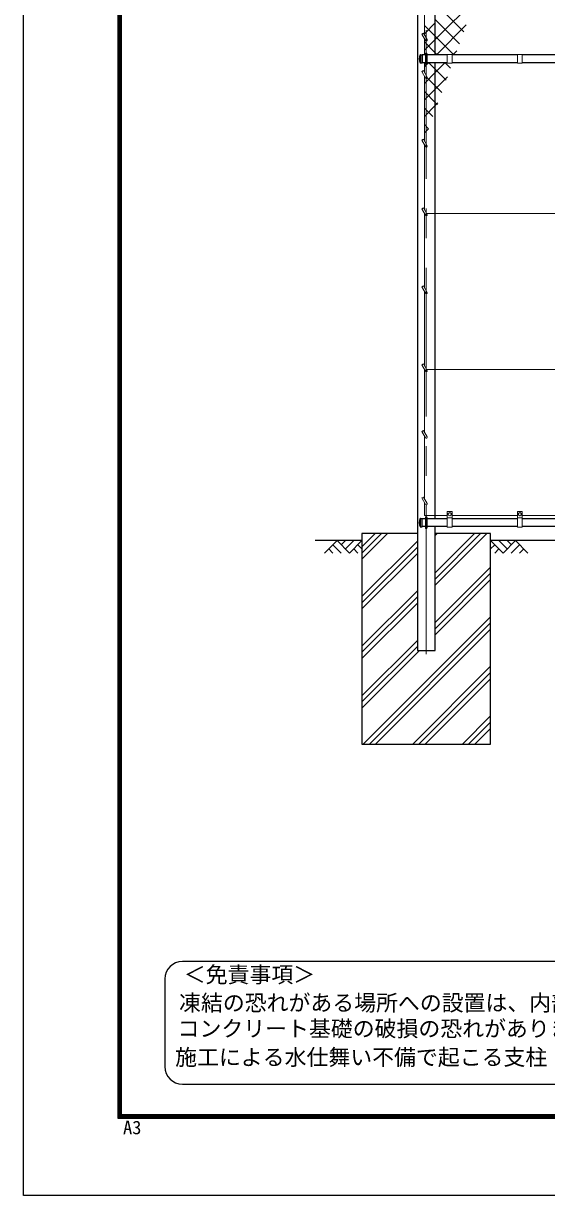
# Model space of a CAD drawing. Units: millimetres, scale not verified. Extents: x -6300 to 6300, y -4455 to 4455.
# Drawn here: x -6300 to -4063, y -4455 to 556 of the extents above; entities that cross this region are included whole.
import ezdxf
from ezdxf.enums import TextEntityAlignment as Align

# ---------------------------------------------------------------- set-up
doc = ezdxf.new("R2010")
doc.units = ezdxf.units.MM
doc.header["$LTSCALE"] = 20
doc.linetypes.add('USER1', pattern=[50.8, 31.75, -6.35, 6.35, -6.35])
for name, color, linetype, lineweight in [('0-0_D-STR1', 1, 'Continuous', 25), ('0-1_D-STR3', 3, 'Continuous', 13), ('0-2_D-BMK', 2, 'USER1', 13), ('0-3_D-STR2', 7, 'Continuous', 13), ('0-7_D-DCR-HCH', 7, 'Continuous', 13), ('0-8_D-STR4', 7, 'Continuous', 25), ('0-9_D-BGD', 7, 'Continuous', 25), ('0-B_D-TTL-TXT', 7, 'Continuous', 25), ('0-C_D-TTL', 7, 'Continuous', 25)]:
    doc.layers.add(name, color=color, linetype=linetype, lineweight=lineweight)
doc.styles.add('ＭＳ ゴシック', font='')
doc.styles.get('ＭＳ ゴシック').set_extended_font_data('MS Gothic')

msp = doc.modelspace()

# ---------------------------------------------------------------- linework, layer by layer
at = {"layer": '0-0_D-STR1'}
for p, q in [((-4539.31, 422), (-4539.31, 2371)), ((-4602.79, 422.5), (-4594.46, 422.5)), ((-4602.46, 422.5), (-4602.46, 387.5)), ((-4594.46, 422.5), (-4594.46, 387.5)), ((-4581.46, 422), (-4594.46, 422)), ((-4487.46, 422), (-4573.46, 422)), ((-4187.46, 422), (-4467.46, 422)), ((-3887.46, 422), (-4167.46, 422)), ((-4602.79, 387.5), (-4594.46, 387.5)), ((-4581.46, 388), (-4594.46, 388)), ((-4487.46, 388), (-4573.46, 388)), ((-4539.31, -1561), (-4539.31, 388)), ((-4187.46, 388), (-4467.46, 388)), ((-3887.46, 388), (-4167.46, 388)), ((-4602.79, -1560.5), (-4594.46, -1560.5)), ((-4602.79, -1595.5), (-4594.46, -1595.5)), ((-4602.46, -1595.5), (-4602.46, -1560.5)), ((-4594.46, -1595.5), (-4594.46, -1560.5)), ((-4581.46, -1561), (-4594.46, -1561)), ((-4581.46, -1595), (-4594.46, -1595)), ((-4487.46, -1561), (-4573.46, -1561)), ((-4487.46, -1595), (-4573.46, -1595)), ((-4187.46, -1561), (-4467.46, -1561)), ((-4187.46, -1595), (-4467.46, -1595)), ((-3887.46, -1561), (-4167.46, -1561)), ((-3887.46, -1595), (-4167.46, -1595))]:
    msp.add_line(p, q, dxfattribs=at)
msp.add_lwpolyline([(-4615.61, 2422), (-4615.61, -2125), (-4539.31, -2125), (-4539.31, -1595)], dxfattribs=at)
for centre, radius, start, end in [((-4572.24, 405), 35.72, 151.52136, 208.47864), ((-4602.79, 421.5), 1, 90, 147.70173), ((-4602.79, 388.5), 1, 212.29827, 270), ((-4572.24, -1578), 35.72, 151.52136, 208.47864), ((-4602.79, -1561.5), 1, 90, 147.70173), ((-4602.79, -1594.5), 1, 212.29827, 270)]:
    msp.add_arc(centre, radius, start, end, dxfattribs=at)
at = {"layer": '0-1_D-STR3'}
for p, q in [((-4585.46, 506.86), (-4585.46, 784.36)), ((-4596.85, 510.59), (-4589.93, 514.59)), ((-4596.85, 510.59), (-4580.93, 483)), ((-4589.93, 514.59), (-4574, 487)), ((-4585.46, 422), (-4585.46, 490.86)), ((-4581.46, 383), (-4581.46, 427)), ((-4573.46, 383), (-4573.46, 427)), ((-4487.46, 424), (-4487.46, 386)), ((-4467.46, 424), (-4487.46, 424)), ((-4467.46, 424), (-4467.46, 386)), ((-4187.46, 424), (-4187.46, 386)), ((-4167.46, 424), (-4187.46, 424)), ((-4167.46, 424), (-4167.46, 386)), ((-4596.85, 350.59), (-4589.93, 354.59)), ((-4589.93, 354.59), (-4574, 327)), ((-4585.46, 346.86), (-4585.46, 388)), ((-4467.46, 386), (-4487.46, 386)), ((-4167.46, 386), (-4187.46, 386)), ((-4596.85, 350.59), (-4580.93, 323)), ((-4585.46, 53.36), (-4585.46, 330.86)), ((-4596.85, 57.09), (-4589.93, 61.09)), ((-4596.85, 57.09), (-4580.93, 29.5)), ((-4589.93, 61.09), (-4574, 33.5)), ((-4585.46, -240.14), (-4585.46, 37.36)), ((-4596.85, -236.41), (-4589.93, -232.41)), ((-4596.85, -236.41), (-4580.93, -264)), ((-4589.93, -232.41), (-4574, -260)), ((-4585.46, -573.64), (-4585.46, -256.14)), ((-2585.54, -256), (-4576.31, -256)), ((-4596.85, -569.91), (-4589.93, -565.91)), ((-4596.85, -569.91), (-4580.93, -597.5)), ((-4589.93, -565.91), (-4574, -593.5)), ((-4585.46, -907.14), (-4585.46, -589.64)), ((-4596.85, -903.41), (-4589.93, -899.41)), ((-4589.93, -899.41), (-4574, -927)), ((-4596.85, -903.41), (-4580.93, -931)), ((-4585.46, -1191.64), (-4585.46, -923.14)), ((-2585.54, -923), (-4576.31, -923)), ((-4596.85, -1187.91), (-4589.93, -1183.91)), ((-4596.85, -1187.91), (-4580.93, -1215.5)), ((-4589.93, -1183.91), (-4574, -1211.5)), ((-4585.46, -1476.14), (-4585.46, -1207.64)), ((-4596.85, -1472.41), (-4589.93, -1468.41)), ((-4596.85, -1472.41), (-4580.93, -1500)), ((-4589.93, -1468.41), (-4574, -1496)), ((-4585.46, -1548), (-4585.46, -1492.14)), ((-4585.46, -1548), (-4487.46, -1548)), ((-4487.46, -1597), (-4487.46, -1532)), ((-4469.46, -1530), (-4485.46, -1530)), ((-4483.96, -1545.74), (-4483.96, -1538.26)), ((-4483.96, -1545.74), (-4477.46, -1549.5)), ((-4477.46, -1549.5), (-4470.96, -1545.74)), ((-4470.96, -1545.74), (-4470.96, -1538.26)), ((-4467.46, -1597), (-4467.46, -1532)), ((-4467.46, -1548), (-4187.46, -1548)), ((-4187.46, -1597), (-4187.46, -1532)), ((-4169.46, -1530), (-4185.46, -1530)), ((-4183.96, -1545.74), (-4183.96, -1538.26)), ((-4183.96, -1545.74), (-4177.46, -1549.5)), ((-4177.46, -1549.5), (-4170.96, -1545.74)), ((-4170.96, -1545.74), (-4170.96, -1538.26)), ((-4167.46, -1597), (-4167.46, -1532)), ((-4167.46, -1548), (-3887.46, -1548)), ((-4581.46, -1600), (-4581.46, -1556)), ((-4573.46, -1600), (-4573.46, -1556)), ((-4467.46, -1557), (-4487.46, -1557)), ((-4467.46, -1597), (-4487.46, -1597)), ((-4167.46, -1557), (-4187.46, -1557)), ((-4167.46, -1597), (-4187.46, -1597))]:
    msp.add_line(p, q, dxfattribs=at)
for points in [[(-4483.96, -1538.26), (-4477.46, -1534.5), (-4470.96, -1538.26)], [(-4183.96, -1538.26), (-4177.46, -1534.5), (-4170.96, -1538.26)]]:
    msp.add_lwpolyline(points, dxfattribs=at)
for centre in [(-4477.46, -1542), (-4177.46, -1542)]:
    msp.add_circle(centre, 6.49, dxfattribs=at)
for centre, radius, start, end in [((-4577.46, 485), 4, 210, 30), ((-4577.46, 427), 4, 0, 180), ((-4577.46, 383), 4, 180, 0), ((-4577.46, 325), 4, 210, 30), ((-4577.46, 31.5), 4, 210, 30), ((-4577.46, -262), 4, 210, 30), ((-4577.46, -595.5), 4, 210, 30), ((-4577.46, -929), 4, 210, 30), ((-4577.46, -1213.5), 4, 210, 30), ((-4577.46, -1498), 4, 210, 30), ((-4577.46, -1556), 4, 0, 180), ((-4485.46, -1532), 2, 90, 180), ((-4469.46, -1532), 2, 0, 90), ((-4185.46, -1532), 2, 90, 180), ((-4169.46, -1532), 2, 0, 90), ((-4577.46, -1600), 4, 180, 0)]:
    msp.add_arc(centre, radius, start, end, dxfattribs=at)
at = {"layer": '0-2_D-BMK'}
msp.add_line((-4577.46, -2140), (-4577.46, 2445), dxfattribs=at)
at = {"layer": '0-3_D-STR2'}
for p, q in [((-4416.95, 520.89), (-4539.31, 643.25)), ((-4585.46, 512.23), (-4539.31, 558.38)), ((-4435.82, 469.05), (-4539.31, 572.54)), ((-4534.27, 422), (-4406.41, 549.86)), ((-4463.56, 422), (-4446.87, 438.69)), ((-4585.46, 370.81), (-4577.25, 379.02)), ((-4573.48, 382.79), (-4568.27, 388)), ((-4473.56, 365.36), (-4496.2, 388)), ((-4539.31, 275.54), (-4487.34, 327.51)), ((-4585.46, 229.39), (-4539.31, 275.54)), ((-4585.46, 158.68), (-4539.31, 204.83)), ((-4539.31, 204.83), (-4527.8, 216.34)), ((-4549.04, 158), (-4585.46, 194.42)), ((-4567.9, 106.15), (-4585.46, 123.71)), ((-4585.46, 87.97), (-4568.27, 105.16))]:
    msp.add_line(p, q, dxfattribs=at)
for points in [[(-4585.46, 441.52), (-4539.31, 487.67), (-4365.94, 661.04)], [(-4459.49, 422), (-4539.31, 501.83), (-4585.46, 547.98)], [(-4530.2, 422), (-4539.31, 431.12), (-4585.46, 477.27)], [(-4585.46, 300.1), (-4539.31, 346.25), (-4497.56, 388)], [(-4492.43, 313.52), (-4539.31, 360.4), (-4566.91, 388)], [(-4511.3, 261.68), (-4539.31, 289.69), (-4573.6, 323.99)], [(-4530.17, 209.84), (-4539.31, 218.98), (-4585.46, 265.13)]]:
    msp.add_lwpolyline(points, dxfattribs=at)
at = {"layer": '0-7_D-DCR-HCH'}
for p, q in [((-4852.46, -1734.67), (-4742.79, -1625)), ((-4852.46, -1708.15), (-4769.31, -1625)), ((-4852.46, -1681.64), (-4795.83, -1625)), ((-4539.31, -1633.65), (-4530.66, -1625)), ((-4539.31, -1845.78), (-4318.53, -1625)), ((-4539.31, -1819.27), (-4345.04, -1625)), ((-4539.31, -1792.75), (-4371.56, -1625)), ((-4958.89, -1655), (-5012.1, -1708.21)), ((-4994.36, -1690.47), (-4976.54, -1708.21)), ((-4976.62, -1672.74), (-4940.99, -1708.21)), ((-4958.89, -1655), (-4905.67, -1708.21)), ((-4941.15, -1672.74), (-4923.41, -1655)), ((-4923.41, -1690.47), (-4887.94, -1655)), ((-4905.67, -1708.21), (-4852.46, -1655)), ((-4887.94, -1690.47), (-4870.12, -1708.21)), ((-4870.2, -1672.74), (-4852.46, -1690.39)), ((-4852.46, -1893.77), (-4615.61, -1656.92)), ((-4852.46, -1920.29), (-4615.61, -1683.44)), ((-4249.25, -1708.21), (-4302.46, -1655)), ((-4284.72, -1672.74), (-4302.46, -1690.39)), ((-4266.99, -1690.47), (-4284.81, -1708.21)), ((-4231.51, -1690.47), (-4266.99, -1655)), ((-4196.04, -1655), (-4249.25, -1708.21)), ((-4213.68, -1672.83), (-4231.51, -1655)), ((-4178.3, -1672.74), (-4213.94, -1708.21)), ((-4196.04, -1655), (-4142.83, -1708.21)), ((-4160.56, -1690.47), (-4178.38, -1708.21)), ((-4852.46, -1946.8), (-4615.61, -1709.95)), ((-4539.31, -2004.88), (-4302.46, -1768.03)), ((-4539.31, -2031.4), (-4302.46, -1794.55)), ((-4539.31, -2057.92), (-4302.46, -1821.07)), ((-4852.46, -2105.9), (-4615.61, -1869.05)), ((-4852.46, -2132.42), (-4615.61, -1895.57)), ((-4852.46, -2158.93), (-4615.61, -1922.08)), ((-4847.3, -2525), (-4302.46, -1980.16)), ((-4820.78, -2525), (-4302.46, -2006.68)), ((-4794.26, -2525), (-4302.46, -2033.2)), ((-4852.46, -2318.03), (-4615.61, -2081.18)), ((-4852.46, -2344.55), (-4615.61, -2107.7)), ((-4852.46, -2371.07), (-4606.4, -2125)), ((-4635.17, -2525), (-4302.46, -2192.3)), ((-4608.65, -2525), (-4302.46, -2218.81)), ((-4582.13, -2525), (-4302.46, -2245.33)), ((-4423.03, -2525), (-4302.46, -2404.43)), ((-4396.52, -2525), (-4302.46, -2430.95)), ((-4370, -2525), (-4302.46, -2457.46))]:
    msp.add_line(p, q, dxfattribs=at)
at = {"layer": '0-8_D-STR4'}
for p, q in [((-4615.61, -1625), (-4852.46, -1625)), ((-4852.46, -1625), (-4852.46, -2525)), ((-4302.46, -1625), (-4539.31, -1625)), ((-4302.46, -2525), (-4302.46, -1625)), ((-4852.46, -2525), (-4302.46, -2525))]:
    msp.add_line(p, q, dxfattribs=at)
at = {"layer": '0-9_D-BGD'}
for p, q in [((-4852.46, -1655), (-5052.46, -1655)), ((-2852.46, -1655), (-4302.46, -1655))]:
    msp.add_line(p, q, dxfattribs=at)
at = {"layer": '0-B_D-TTL-TXT', "color": 2}
for p, q in [((-1951.56, -3453.82), (-5619.89, -3453.82)), ((-5694.89, -3528.82), (-5694.89, -3903.82)), ((-5619.89, -3978.82), (-1951.56, -3978.82))]:
    msp.add_line(p, q, dxfattribs=at)
for centre, start, end in [((-5619.89, -3528.82), 90, 180), ((-5619.89, -3903.82), 180, 270)]:
    msp.add_arc(centre, 75, start, end, dxfattribs=at)
at = {"layer": '0-C_D-TTL', "color": 2}
msp.add_lwpolyline([(-6300, 4455), (6300, 4455), (6300, -4455), (-6300, -4455)], close=True, dxfattribs=at)
at = {"layer": '0-C_D-TTL'}
for points in [[(-5895, 4125), (5895, 4125), (5895, -4125), (-5895, -4125)], [(-5891.25, 4121.25), (5891.25, 4121.25), (5891.25, -4121.25), (-5891.25, -4121.25)], [(-5887.5, 4117.5), (5887.5, 4117.5), (5887.5, -4117.5), (-5887.5, -4117.5)], [(-5883.75, 4113.75), (5883.75, 4113.75), (5883.75, -4113.75), (-5883.75, -4113.75)], [(-5880, 4110), (5880, 4110), (5880, -4110), (-5880, -4110)]]:
    msp.add_lwpolyline(points, close=True, dxfattribs=at)

# ---------------------------------------------------------------- texts
at = {"layer": '0-B_D-TTL-TXT', "style": 'ＭＳ ゴシック'}
for s, p in [('＜免責事項＞ \u3000\u3000', (-5614.33, -3565.09)), ('凍結の恐れがある場所への設置は、内部に溜まった雨水等の凍結融解により支柱の破損や', (-5634.62, -3685.83)), ('コンクリート基礎の破損の恐れがありますので施工時、水仕舞いを行ってください。', (-5640.78, -3795.97)), ('施工による水仕舞い不備で起こる支柱・基礎の破損について当社は責任を負いかねます。 ', (-5651.27, -3918.21))]:
    msp.add_text(s, height=68.62, dxfattribs=at).set_placement(p, align=Align.BOTTOM_LEFT)
at = {"layer": '0-C_D-TTL', "style": 'ＭＳ ゴシック'}
msp.add_text('A3', height=57.77, dxfattribs=at).set_placement((-5874.13, -4210.22), align=Align.BOTTOM_LEFT)

doc.saveas('drawing.dxf')
